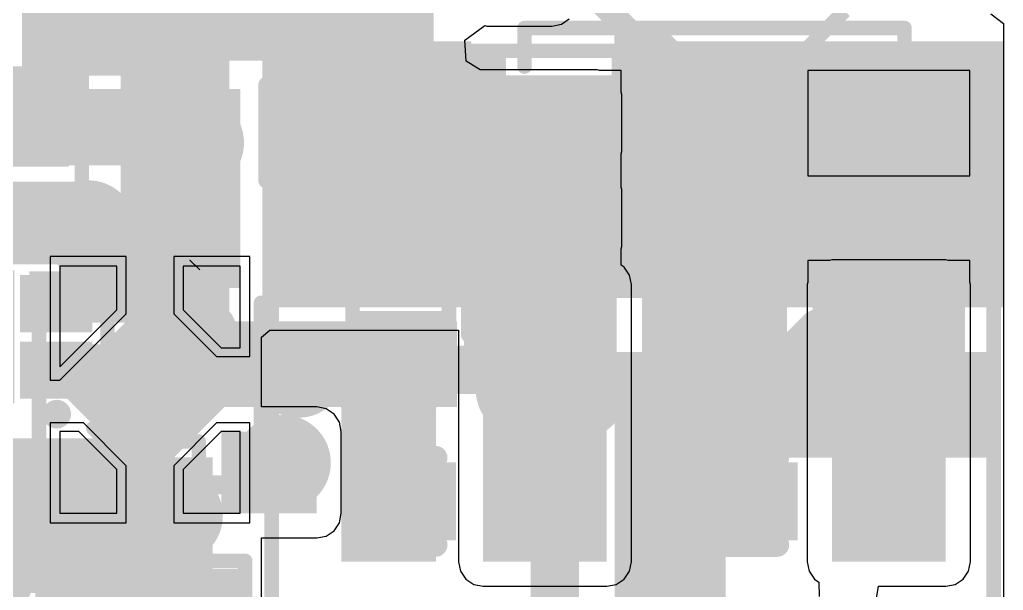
# Model space of a CAD drawing. Header units: millimetres. Extents: x -1.53 to 3.03, y -0.09 to 2.17.
# Drawn here: x 0.1208 to 0.3246, y 0.0968 to 0.215 of the extents above; entities that cross this region are included whole.
import ezdxf

# ---------------------------------------------------------------- set-up
doc = ezdxf.new("R2010")
doc.units = ezdxf.units.MM
doc.header["$MEASUREMENT"] = 0
for name, color, linetype in [('BottomLayer', 5, 'Continuous'), ('BottomOverlay', 54, 'Continuous'), ('BottomPaste', 16, 'Continuous'), ('BottomSolder', 6, 'Continuous'), ('TopLayer', 1, 'Continuous'), ('TopOverlay', 2, 'Continuous'), ('TopPaste', 8, 'Continuous'), ('TopSolder', 216, 'Continuous'), ('ViaHoleLayer', 16, 'Continuous')]:
    doc.layers.add(name, color=color, linetype=linetype)

# ---------------------------------------------------------------- blocks, each defined once
blk = doc.blocks.new('DC_096_3')
at = {"layer": 'TopLayer'}
for points in [[(-0.08071, 0.08087), (-0.02953, 0.08087), (-0.02953, 0.01001), (-0.08071, 0.01001)], [(-0.08071, -0.02936), (-0.02953, -0.02936), (-0.02953, -0.06873), (-0.08071, -0.06873)]]:
    blk.add_hatch(color=1, dxfattribs=at).paths.add_polyline_path(points)
at = {"layer": 'TopPaste'}
for points in [[(-0.08071, 0.08087), (-0.02953, 0.08087), (-0.02953, 0.01001), (-0.08071, 0.01001)], [(-0.08071, -0.02936), (-0.02953, -0.02936), (-0.02953, -0.06873), (-0.08071, -0.06873)]]:
    blk.add_hatch(color=8, dxfattribs=at).paths.add_polyline_path(points)
at = {"layer": 'TopSolder'}
for points in [[(-0.08268, 0.08284), (-0.02756, 0.08284), (-0.02756, 0.00804), (-0.08268, 0.00804)], [(-0.08268, -0.02739), (-0.02756, -0.02739), (-0.02756, -0.0707), (-0.08268, -0.0707)]]:
    blk.add_hatch(color=216, dxfattribs=at).paths.add_polyline_path(points)
at = {"layer": 'TopOverlay'}
for points, const_width in [([(-0.08071, -0.06873), (-0.08071, 0.08087)], 0.003), ([(-0.02321, 0.04437), (-0.01821, 0.04937)], 0.00787), ([(-0.01821, 0.03937), (-0.01821, 0.04937)], 0.00787), ([(-0.01821, 0.03937), (-0.02321, 0.04437)], 0.00787)]:
    blk.add_lwpolyline(points, dxfattribs=dict(at, const_width=const_width))
for points, const_width in [([(-0.08146, 0.08087, 1), (-0.07996, 0.08087, 1)], 0.0015), ([(-0.02018, 0.04937, 1), (-0.01624, 0.04937, 1)], 0.00394), ([(-0.02018, 0.04937, 1), (-0.01624, 0.04937, 1)], 0.00394), ([(-0.02518, 0.04437, 1), (-0.02124, 0.04437, 1)], 0.00394), ([(-0.02518, 0.04437, 1), (-0.02124, 0.04437, 1)], 0.00394), ([(-0.02018, 0.03937, 1), (-0.01624, 0.03937, 1)], 0.00394), ([(-0.02018, 0.03937, 1), (-0.01624, 0.03937, 1)], 0.00394), ([(-0.08146, -0.06873, 1), (-0.07996, -0.06873, 1)], 0.0015)]:
    blk.add_lwpolyline(points, format="xyb", close=True, dxfattribs=dict(at, const_width=const_width))
blk = doc.blocks.new('X_LLGA_3_5')
at = {"layer": 'TopLayer'}
for points in [[(-0.01181, 0.01565), (0.01181, 0.01565), (0.01181, 0.00187), (-0.01181, 0.00187)], [(-0.01083, -0.00325), (-0.00295, -0.00325), (-0.00295, -0.01427), (-0.01083, -0.01427)], [(0.00295, -0.00325), (0.01083, -0.00325), (0.01083, -0.01427), (0.00295, -0.01427)]]:
    blk.add_hatch(color=1, dxfattribs=at).paths.add_polyline_path(points)
at = {"layer": 'TopPaste'}
for points in [[(-0.01181, 0.01565), (0.01181, 0.01565), (0.01181, 0.00187), (-0.01181, 0.00187)], [(-0.01083, -0.00325), (-0.00295, -0.00325), (-0.00295, -0.01427), (-0.01083, -0.01427)], [(0.00295, -0.00325), (0.01083, -0.00325), (0.01083, -0.01427), (0.00295, -0.01427)]]:
    blk.add_hatch(color=8, dxfattribs=at).paths.add_polyline_path(points)
at = {"layer": 'TopSolder'}
for points in [[(-0.01378, 0.01762), (0.01378, 0.01762), (0.01378, -0.0001), (-0.01378, -0.0001)], [(-0.0128, -0.00128), (-0.00098, -0.00128), (-0.00098, -0.01624), (-0.0128, -0.01624)], [(0.00098, -0.00128), (0.0128, -0.00128), (0.0128, -0.01624), (0.00098, -0.01624)]]:
    blk.add_hatch(color=216, dxfattribs=at).paths.add_polyline_path(points)
at = {"layer": 'TopOverlay'}
for points, const_width in [([(-0.015, -0.00889, 1), (-0.017, -0.00889, 1)], 0.00394), ([(-0.01798, -0.00889, 1), (-0.01602, -0.00889, 1)], 0.00197), ([(-0.01598, -0.00889, 1), (-0.01402, -0.00889, 1)], 0.00197)]:
    blk.add_lwpolyline(points, format="xyb", close=True, dxfattribs=dict(at, const_width=const_width))
blk = doc.blocks.new('14_LGA__2_5_3__7')
at = {"layer": 'TopLayer'}
for points in [[(-0.03366, 0.02264), (-0.05768, 0.02264), (-0.05768, 0.03642), (-0.03366, 0.03642)], [(-0.03366, 0.00295), (-0.05768, 0.00295), (-0.05768, 0.01673), (-0.03366, 0.01673)]]:
    blk.add_hatch(color=1, dxfattribs=at).paths.add_polyline_path(points)
at = {"layer": 'TopPaste'}
for points in [[(-0.03366, 0.02264), (-0.05768, 0.02264), (-0.05768, 0.03642), (-0.03366, 0.03642)], [(-0.03366, 0.00295), (-0.05768, 0.00295), (-0.05768, 0.01673), (-0.03366, 0.01673)]]:
    blk.add_hatch(color=8, dxfattribs=at).paths.add_polyline_path(points)
at = {"layer": 'TopSolder'}
for points in [[(-0.03057, 0.01982), (-0.03057, 0.05183), (-0.0088, 0.05183), (-0.0088, 0.01982)], [(-0.02966, 0.01864), (-0.06168, 0.01864), (-0.06168, 0.04042), (-0.02966, 0.04042)], [(-0.02966, -0.00105), (-0.06168, -0.00105), (-0.06168, 0.02073), (-0.02966, 0.02073)]]:
    blk.add_hatch(color=216, dxfattribs=at).paths.add_polyline_path(points)
at = {"layer": 'TopOverlay', "const_width": 0.003}
for points in [[(-0.06102, 0.04724), (-0.06102, 0.05118)], [(-0.0374, 0.05118), (-0.06102, 0.05118)]]:
    blk.add_lwpolyline(points, dxfattribs=at)
at = {"layer": 'TopOverlay', "const_width": 0.0015}
for points in [[(-0.06177, 0.05118, 1), (-0.06027, 0.05118, 1)], [(-0.06177, 0.05118, 1), (-0.06027, 0.05118, 1)], [(-0.03815, 0.05118, 1), (-0.03665, 0.05118, 1)], [(-0.06177, 0.04724, 1), (-0.06027, 0.04724, 1)]]:
    blk.add_lwpolyline(points, format="xyb", close=True, dxfattribs=at)
blk = doc.blocks.new('DFN_6_EP_2_2__B_10')
at = {"layer": 'BottomLayer'}
for points in [[(-0.01102, 0.02697), (0.01102, 0.02697), (0.01102, -0.02697), (-0.01102, -0.02697)], [(-0.04793, 0.02559), (-0.02431, 0.02559), (-0.02431, 0.01378), (-0.04793, 0.01378)], [(0.02431, 0.02559), (0.04793, 0.02559), (0.04793, 0.01378), (0.02431, 0.01378)], [(-0.04793, 0.00591), (-0.02431, 0.00591), (-0.02431, -0.00591), (-0.04793, -0.00591)], [(0.02431, 0.00591), (0.04793, 0.00591), (0.04793, -0.00591), (0.02431, -0.00591)], [(-0.04793, -0.01378), (-0.02431, -0.01378), (-0.02431, -0.02559), (-0.04793, -0.02559)], [(0.02431, -0.01378), (0.04793, -0.01378), (0.04793, -0.02559), (0.02431, -0.02559)]]:
    blk.add_hatch(color=5, dxfattribs=at).paths.add_polyline_path(points)
at = {"layer": 'BottomPaste'}
for points in [[(-0.01102, 0.02697), (0.01102, 0.02697), (0.01102, -0.02697), (-0.01102, -0.02697)], [(-0.04793, 0.02559), (-0.02431, 0.02559), (-0.02431, 0.01378), (-0.04793, 0.01378)], [(0.02431, 0.02559), (0.04793, 0.02559), (0.04793, 0.01378), (0.02431, 0.01378)], [(-0.04793, 0.00591), (-0.02431, 0.00591), (-0.02431, -0.00591), (-0.04793, -0.00591)], [(0.02431, 0.00591), (0.04793, 0.00591), (0.04793, -0.00591), (0.02431, -0.00591)], [(-0.04793, -0.01378), (-0.02431, -0.01378), (-0.02431, -0.02559), (-0.04793, -0.02559)], [(0.02431, -0.01378), (0.04793, -0.01378), (0.04793, -0.02559), (0.02431, -0.02559)]]:
    blk.add_hatch(color=16, dxfattribs=at).paths.add_polyline_path(points)
at = {"layer": 'BottomSolder'}
for points in [[(-0.01502, 0.03097), (0.01502, 0.03097), (0.01502, -0.03097), (-0.01502, -0.03097)], [(-0.05193, 0.02959), (-0.02031, 0.02959), (-0.02031, 0.00978), (-0.05193, 0.00978)], [(0.02031, 0.02959), (0.05193, 0.02959), (0.05193, 0.00978), (0.02031, 0.00978)], [(-0.05193, 0.00991), (-0.02031, 0.00991), (-0.02031, -0.00991), (-0.05193, -0.00991)], [(0.02031, 0.00991), (0.05193, 0.00991), (0.05193, -0.00991), (0.02031, -0.00991)], [(-0.05193, -0.00978), (-0.02031, -0.00978), (-0.02031, -0.02959), (-0.05193, -0.02959)], [(0.02031, -0.00978), (0.05193, -0.00978), (0.05193, -0.02959), (0.02031, -0.02959)]]:
    blk.add_hatch(color=6, dxfattribs=at).paths.add_polyline_path(points)
at = {"layer": 'BottomOverlay', "const_width": 0.003}
for points in [[(-0.03937, 0.03137), (-0.03937, 0.03937)], [(-0.03937, 0.03937), (0.03937, 0.03937)], [(0.03937, 0.03137), (0.03937, 0.03937)], [(-0.03937, -0.03937), (-0.03937, -0.03137)], [(0.03937, -0.03937), (0.03937, -0.03137)], [(-0.03937, -0.03937), (0.03937, -0.03937)]]:
    blk.add_lwpolyline(points, dxfattribs=at)
at = {"layer": 'BottomOverlay', "const_width": 0.0015}
for points in [[(-0.04012, 0.03937, 1), (-0.03862, 0.03937, 1)], [(-0.04012, 0.03937, 1), (-0.03862, 0.03937, 1)], [(0.03862, 0.03937, 1), (0.04012, 0.03937, 1)], [(0.03862, 0.03937, 1), (0.04012, 0.03937, 1)], [(-0.04012, 0.03137, 1), (-0.03862, 0.03137, 1)], [(0.03862, 0.03137, 1), (0.04012, 0.03137, 1)], [(-0.04012, -0.03137, 1), (-0.03862, -0.03137, 1)], [(0.03862, -0.03137, 1), (0.04012, -0.03137, 1)], [(-0.04012, -0.03937, 1), (-0.03862, -0.03937, 1)], [(-0.04012, -0.03937, 1), (-0.03862, -0.03937, 1)], [(0.03862, -0.03937, 1), (0.04012, -0.03937, 1)], [(0.03862, -0.03937, 1), (0.04012, -0.03937, 1)]]:
    blk.add_lwpolyline(points, format="xyb", close=True, dxfattribs=at)
blk = doc.blocks.new('X2_SON_4_1_1__B_11')
at = {"layer": 'BottomLayer'}
for points in [[(-0.02165, 0.01083), (-0.02165, 0.01476), (-0.01772, 0.01476), (-0.01772, 0.01083)], [(0.01772, 0.01083), (0.01772, 0.01476), (0.02165, 0.01476), (0.02165, 0.01083)], [(-0.01336, 0), (0, 0.01336), (0.01336, 0), (0, -0.01336)], [(-0.02165, -0.01476), (-0.02165, -0.01083), (-0.01772, -0.01083), (-0.01772, -0.01476)], [(0.01772, -0.01476), (0.01772, -0.01083), (0.02165, -0.01083), (0.02165, -0.01476)]]:
    blk.add_hatch(color=5, dxfattribs=at).paths.add_polyline_path(points)
at = {"layer": 'BottomPaste'}
blk.add_hatch(color=16, dxfattribs=at).paths.add_polyline_path([(-0.01336, 0), (0, 0.01336), (0.01336, 0), (0, -0.01336)])
at = {"layer": 'BottomSolder'}
blk.add_hatch(color=6, dxfattribs=at).paths.add_polyline_path([(-0.01902, 0), (0, 0.01902), (0.01902, 0), (0, -0.01902)])
at = {"layer": 'BottomLayer'}
for p, q in [((-0.00866, 0.0187), (-0.02559, 0.0187)), ((-0.02559, 0.0187), (-0.02559, 0.00689)), ((-0.00866, 0.01476), (-0.00866, 0.0187)), ((0.02559, 0.0187), (0.00866, 0.0187)), ((0.00866, 0.0187), (0.00866, 0.01476)), ((0.02559, 0.00689), (0.02559, 0.0187)), ((-0.01654, 0.00689), (-0.00866, 0.01476)), ((0.00866, 0.01476), (0.01654, 0.00689)), ((-0.02559, 0.00689), (-0.01654, 0.00689)), ((0.01654, 0.00689), (0.02559, 0.00689)), ((-0.01654, -0.00689), (-0.02559, -0.00689)), ((-0.02559, -0.00689), (-0.02559, -0.0187)), ((-0.00472, -0.0187), (-0.01654, -0.00689)), ((0.01654, -0.00689), (0.00866, -0.01476)), ((0.02559, -0.00689), (0.01654, -0.00689)), ((0.02559, -0.0187), (0.02559, -0.00689)), ((0.00866, -0.01476), (0.00866, -0.0187)), ((-0.02559, -0.0187), (-0.00472, -0.0187)), ((0.00866, -0.0187), (0.02559, -0.0187))]:
    blk.add_line(p, q, dxfattribs=at)
at = {"layer": 'BottomOverlay', "const_width": 0.003}
for points in [[(0.017, 0.023), (-0.018, 0.023)], [(-0.022, -0.003), (-0.022, 0.003)], [(0.022, -0.003), (0.022, 0.003)], [(0.017, -0.023), (-0.018, -0.023)]]:
    blk.add_lwpolyline(points, dxfattribs=at)
at = {"layer": 'BottomOverlay'}
for points, const_width in [([(-0.01875, 0.023, 1), (-0.01725, 0.023, 1)], 0.0015), ([(0.01625, 0.023, 1), (0.01775, 0.023, 1)], 0.0015), ([(-0.02275, 0.003, 1), (-0.02125, 0.003, 1)], 0.0015), ([(0.02125, 0.003, 1), (0.02275, 0.003, 1)], 0.0015), ([(-0.02275, -0.003, 1), (-0.02125, -0.003, 1)], 0.0015), ([(0.02125, -0.003, 1), (0.02275, -0.003, 1)], 0.0015), ([(-0.0287, -0.0128, 1), (-0.03067, -0.0128, 1)], 0.005), ([(-0.03192, -0.0128, 1), (-0.02942, -0.0128, 1)], 0.0025), ([(-0.02995, -0.0128, 1), (-0.02745, -0.0128, 1)], 0.0025), ([(-0.01875, -0.023, 1), (-0.01725, -0.023, 1)], 0.0015), ([(0.01625, -0.023, 1), (0.01775, -0.023, 1)], 0.0015)]:
    blk.add_lwpolyline(points, format="xyb", close=True, dxfattribs=dict(at, const_width=const_width))
at = {"layer": 'BottomPaste'}
for p, q in [((-0.00866, 0.0187), (-0.02559, 0.0187)), ((-0.02559, 0.0187), (-0.02559, 0.00689)), ((-0.00866, 0.01476), (-0.00866, 0.0187)), ((0.02559, 0.0187), (0.00866, 0.0187)), ((0.00866, 0.0187), (0.00866, 0.01476)), ((0.02559, 0.00689), (0.02559, 0.0187)), ((-0.01654, 0.00689), (-0.00866, 0.01476)), ((0.00866, 0.01476), (0.01654, 0.00689)), ((-0.02559, 0.00689), (-0.01654, 0.00689)), ((0.01654, 0.00689), (0.02559, 0.00689)), ((-0.01654, -0.00689), (-0.02559, -0.00689)), ((-0.02559, -0.00689), (-0.02559, -0.0187)), ((-0.00472, -0.0187), (-0.01654, -0.00689)), ((0.01654, -0.00689), (0.00866, -0.01476)), ((0.02559, -0.00689), (0.01654, -0.00689)), ((0.02559, -0.0187), (0.02559, -0.00689)), ((0.00866, -0.01476), (0.00866, -0.0187)), ((-0.02559, -0.0187), (-0.00472, -0.0187)), ((0.00866, -0.0187), (0.02559, -0.0187))]:
    blk.add_line(p, q, dxfattribs=at)
at = {"layer": 'BottomSolder'}
for p, q in [((-0.00689, 0.02067), (-0.02756, 0.02067)), ((-0.02756, 0.02067), (-0.02756, 0.00492)), ((-0.00689, 0.01378), (-0.00689, 0.02067)), ((0.02756, 0.02067), (0.00689, 0.02067)), ((0.00689, 0.02067), (0.00689, 0.01378)), ((0.02756, 0.00492), (0.02756, 0.02067)), ((-0.01575, 0.00492), (-0.00689, 0.01378)), ((0.00689, 0.01378), (0.01575, 0.00492)), ((-0.02756, 0.00492), (-0.01575, 0.00492)), ((0.01575, 0.00492), (0.02756, 0.00492)), ((-0.01575, -0.00492), (-0.02756, -0.00492)), ((-0.02756, -0.00492), (-0.02756, -0.02067)), ((-0.00197, -0.0187), (-0.01575, -0.00492)), ((0.01575, -0.00492), (0.00689, -0.01378)), ((0.02756, -0.00492), (0.01575, -0.00492)), ((0.02756, -0.02067), (0.02756, -0.00492)), ((0.00689, -0.01378), (0.00689, -0.02067)), ((-0.00197, -0.02067), (-0.00197, -0.0187)), ((-0.02756, -0.02067), (-0.00197, -0.02067)), ((0.00689, -0.02067), (0.02756, -0.02067))]:
    blk.add_line(p, q, dxfattribs=at)
blk = doc.blocks.new('R___0201_15')
at = {"layer": 'TopLayer'}
for points in [[(-0.01614, 0.00728), (-0.00551, 0.00728), (-0.00551, -0.00728), (-0.01614, -0.00728)], [(0.00551, 0.00728), (0.01614, 0.00728), (0.01614, -0.00728), (0.00551, -0.00728)]]:
    blk.add_hatch(color=1, dxfattribs=at).paths.add_polyline_path(points)
at = {"layer": 'TopPaste'}
for points in [[(-0.01614, 0.00728), (-0.00551, 0.00728), (-0.00551, -0.00728), (-0.01614, -0.00728)], [(0.00551, 0.00728), (0.01614, 0.00728), (0.01614, -0.00728), (0.00551, -0.00728)]]:
    blk.add_hatch(color=8, dxfattribs=at).paths.add_polyline_path(points)
at = {"layer": 'TopSolder'}
for points in [[(-0.01831, 0.00945), (-0.00335, 0.00945), (-0.00335, -0.00945), (-0.01831, -0.00945)], [(0.00335, 0.00945), (0.01831, 0.00945), (0.01831, -0.00945), (0.00335, -0.00945)]]:
    blk.add_hatch(color=216, dxfattribs=at).paths.add_polyline_path(points)
at = {"layer": 'TopOverlay', "const_width": 0.003}
for points in [[(-0.019, 0.01), (0.019, 0.01)], [(-0.019, 0.01), (-0.019, -0.01)], [(0.019, 0.01), (0.019, -0.01)], [(-0.019, -0.01), (0.019, -0.01)]]:
    blk.add_lwpolyline(points, dxfattribs=at)
at = {"layer": 'TopOverlay', "const_width": 0.0015}
for points in [[(-0.01975, 0.01, 1), (-0.01825, 0.01, 1)], [(-0.01975, 0.01, 1), (-0.01825, 0.01, 1)], [(0.01825, 0.01, 1), (0.01975, 0.01, 1)], [(0.01825, 0.01, 1), (0.01975, 0.01, 1)], [(-0.01975, -0.01, 1), (-0.01825, -0.01, 1)], [(-0.01975, -0.01, 1), (-0.01825, -0.01, 1)], [(0.01825, -0.01, 1), (0.01975, -0.01, 1)], [(0.01825, -0.01, 1), (0.01975, -0.01, 1)]]:
    blk.add_lwpolyline(points, format="xyb", close=True, dxfattribs=at)
blk = doc.blocks.new('R___0201_16')
at = {"layer": 'TopLayer'}
for points in [[(-0.01614, 0.00728), (-0.00551, 0.00728), (-0.00551, -0.00728), (-0.01614, -0.00728)], [(0.00551, 0.00728), (0.01614, 0.00728), (0.01614, -0.00728), (0.00551, -0.00728)]]:
    blk.add_hatch(color=1, dxfattribs=at).paths.add_polyline_path(points)
at = {"layer": 'TopPaste'}
for points in [[(-0.01614, 0.00728), (-0.00551, 0.00728), (-0.00551, -0.00728), (-0.01614, -0.00728)], [(0.00551, 0.00728), (0.01614, 0.00728), (0.01614, -0.00728), (0.00551, -0.00728)]]:
    blk.add_hatch(color=8, dxfattribs=at).paths.add_polyline_path(points)
at = {"layer": 'TopSolder'}
for points in [[(-0.01831, 0.00945), (-0.00335, 0.00945), (-0.00335, -0.00945), (-0.01831, -0.00945)], [(0.00335, 0.00945), (0.01831, 0.00945), (0.01831, -0.00945), (0.00335, -0.00945)]]:
    blk.add_hatch(color=216, dxfattribs=at).paths.add_polyline_path(points)
at = {"layer": 'TopOverlay', "const_width": 0.003}
for points in [[(0.019, 0.01), (-0.019, 0.01)], [(-0.019, -0.01), (-0.019, 0.01)], [(0.019, -0.01), (0.019, 0.01)], [(0.019, -0.01), (-0.019, -0.01)]]:
    blk.add_lwpolyline(points, dxfattribs=at)
at = {"layer": 'TopOverlay', "const_width": 0.0015}
for points in [[(-0.01975, 0.01, 1), (-0.01825, 0.01, 1)], [(-0.01975, 0.01, 1), (-0.01825, 0.01, 1)], [(0.01825, 0.01, 1), (0.01975, 0.01, 1)], [(0.01825, 0.01, 1), (0.01975, 0.01, 1)], [(-0.01975, -0.01, 1), (-0.01825, -0.01, 1)], [(-0.01975, -0.01, 1), (-0.01825, -0.01, 1)], [(0.01825, -0.01, 1), (0.01975, -0.01, 1)], [(0.01825, -0.01, 1), (0.01975, -0.01, 1)]]:
    blk.add_lwpolyline(points, format="xyb", close=True, dxfattribs=at)
blk = doc.blocks.new('R___0201_B_22')
at = {"layer": 'BottomLayer'}
for points in [[(-0.01614, 0.00728), (-0.00551, 0.00728), (-0.00551, -0.00728), (-0.01614, -0.00728)], [(0.00551, 0.00728), (0.01614, 0.00728), (0.01614, -0.00728), (0.00551, -0.00728)]]:
    blk.add_hatch(color=5, dxfattribs=at).paths.add_polyline_path(points)
at = {"layer": 'BottomPaste'}
for points in [[(-0.01614, 0.00728), (-0.00551, 0.00728), (-0.00551, -0.00728), (-0.01614, -0.00728)], [(0.00551, 0.00728), (0.01614, 0.00728), (0.01614, -0.00728), (0.00551, -0.00728)]]:
    blk.add_hatch(color=16, dxfattribs=at).paths.add_polyline_path(points)
at = {"layer": 'BottomSolder'}
for points in [[(-0.01831, 0.00945), (-0.00335, 0.00945), (-0.00335, -0.00945), (-0.01831, -0.00945)], [(0.00335, 0.00945), (0.01831, 0.00945), (0.01831, -0.00945), (0.00335, -0.00945)]]:
    blk.add_hatch(color=6, dxfattribs=at).paths.add_polyline_path(points)
at = {"layer": 'BottomOverlay', "const_width": 0.003}
for points in [[(-0.019, 0.01), (-0.019, -0.01)], [(0.019, 0.01), (-0.019, 0.01)], [(0.019, 0.01), (0.019, -0.01)], [(0.019, -0.01), (-0.019, -0.01)]]:
    blk.add_lwpolyline(points, dxfattribs=at)
at = {"layer": 'BottomOverlay', "const_width": 0.0015}
for points in [[(-0.01975, 0.01, 1), (-0.01825, 0.01, 1)], [(-0.01975, 0.01, 1), (-0.01825, 0.01, 1)], [(0.01825, 0.01, 1), (0.01975, 0.01, 1)], [(0.01825, 0.01, 1), (0.01975, 0.01, 1)], [(-0.01975, -0.01, 1), (-0.01825, -0.01, 1)], [(-0.01975, -0.01, 1), (-0.01825, -0.01, 1)], [(0.01825, -0.01, 1), (0.01975, -0.01, 1)], [(0.01825, -0.01, 1), (0.01975, -0.01, 1)]]:
    blk.add_lwpolyline(points, format="xyb", close=True, dxfattribs=at)
blk = doc.blocks.new('R___0201_B_24')
at = {"layer": 'BottomLayer'}
for points in [[(-0.01614, 0.00728), (-0.00551, 0.00728), (-0.00551, -0.00728), (-0.01614, -0.00728)], [(0.00551, 0.00728), (0.01614, 0.00728), (0.01614, -0.00728), (0.00551, -0.00728)]]:
    blk.add_hatch(color=5, dxfattribs=at).paths.add_polyline_path(points)
at = {"layer": 'BottomPaste'}
for points in [[(-0.01614, 0.00728), (-0.00551, 0.00728), (-0.00551, -0.00728), (-0.01614, -0.00728)], [(0.00551, 0.00728), (0.01614, 0.00728), (0.01614, -0.00728), (0.00551, -0.00728)]]:
    blk.add_hatch(color=16, dxfattribs=at).paths.add_polyline_path(points)
at = {"layer": 'BottomSolder'}
for points in [[(-0.01831, 0.00945), (-0.00335, 0.00945), (-0.00335, -0.00945), (-0.01831, -0.00945)], [(0.00335, 0.00945), (0.01831, 0.00945), (0.01831, -0.00945), (0.00335, -0.00945)]]:
    blk.add_hatch(color=6, dxfattribs=at).paths.add_polyline_path(points)
at = {"layer": 'BottomOverlay', "const_width": 0.003}
for points in [[(0.019, 0.01), (-0.019, 0.01)], [(-0.019, -0.01), (-0.019, 0.01)], [(0.019, -0.01), (0.019, 0.01)], [(0.019, -0.01), (-0.019, -0.01)]]:
    blk.add_lwpolyline(points, dxfattribs=at)
at = {"layer": 'BottomOverlay', "const_width": 0.0015}
for points in [[(-0.01975, 0.01, 1), (-0.01825, 0.01, 1)], [(-0.01975, 0.01, 1), (-0.01825, 0.01, 1)], [(0.01825, 0.01, 1), (0.01975, 0.01, 1)], [(0.01825, 0.01, 1), (0.01975, 0.01, 1)], [(-0.01975, -0.01, 1), (-0.01825, -0.01, 1)], [(-0.01975, -0.01, 1), (-0.01825, -0.01, 1)], [(0.01825, -0.01, 1), (0.01975, -0.01, 1)], [(0.01825, -0.01, 1), (0.01975, -0.01, 1)]]:
    blk.add_lwpolyline(points, format="xyb", close=True, dxfattribs=at)
blk = doc.blocks.new('SOT_723_B_27')
at = {"layer": 'BottomLayer'}
for points in [[(-0.02559, 0.0315), (-0.00591, 0.0315), (-0.00591, 0.01378), (-0.02559, 0.01378)], [(0.00591, 0.0315), (0.02559, 0.0315), (0.02559, 0.01378), (0.00591, 0.01378)], [(-0.00984, -0.01378), (0.00984, -0.01378), (0.00984, -0.0315), (-0.00984, -0.0315)]]:
    blk.add_hatch(color=5, dxfattribs=at).paths.add_polyline_path(points)
at = {"layer": 'BottomPaste'}
for points in [[(-0.02559, 0.0315), (-0.00591, 0.0315), (-0.00591, 0.01378), (-0.02559, 0.01378)], [(0.00591, 0.0315), (0.02559, 0.0315), (0.02559, 0.01378), (0.00591, 0.01378)], [(-0.00984, -0.01378), (0.00984, -0.01378), (0.00984, -0.0315), (-0.00984, -0.0315)]]:
    blk.add_hatch(color=16, dxfattribs=at).paths.add_polyline_path(points)
at = {"layer": 'BottomSolder'}
for points in [[(-0.02959, 0.0355), (-0.00191, 0.0355), (-0.00191, 0.00978), (-0.02959, 0.00978)], [(0.00191, 0.0355), (0.02959, 0.0355), (0.02959, 0.00978), (0.00191, 0.00978)], [(-0.01384, -0.00978), (0.01384, -0.00978), (0.01384, -0.0355), (-0.01384, -0.0355)]]:
    blk.add_hatch(color=6, dxfattribs=at).paths.add_polyline_path(points)
at = {"layer": 'BottomOverlay', "const_width": 0.003}
for points in [[(-0.025, 0.006), (-0.025, -0.025)], [(-0.025, 0.006), (-0.025, -0.025)], [(0.025, 0.006), (0.025, -0.025)], [(-0.025, -0.025), (-0.015, -0.025)], [(-0.025, -0.025), (-0.015, -0.025)], [(0.015, -0.025), (0.025, -0.025)]]:
    blk.add_lwpolyline(points, dxfattribs=at)
at = {"layer": 'BottomOverlay', "const_width": 0.0015}
for points in [[(-0.02575, 0.006, 1), (-0.02425, 0.006, 1)], [(-0.02575, 0.006, 1), (-0.02425, 0.006, 1)], [(0.02425, 0.006, 1), (0.02575, 0.006, 1)], [(-0.02575, -0.025, 1), (-0.02425, -0.025, 1)], [(-0.02575, -0.025, 1), (-0.02425, -0.025, 1)], [(-0.02575, -0.025, 1), (-0.02425, -0.025, 1)], [(-0.02575, -0.025, 1), (-0.02425, -0.025, 1)], [(-0.01575, -0.025, 1), (-0.01425, -0.025, 1)], [(-0.01575, -0.025, 1), (-0.01425, -0.025, 1)], [(0.01425, -0.025, 1), (0.01575, -0.025, 1)], [(0.02425, -0.025, 1), (0.02575, -0.025, 1)], [(0.02425, -0.025, 1), (0.02575, -0.025, 1)]]:
    blk.add_lwpolyline(points, format="xyb", close=True, dxfattribs=at)
blk = doc.blocks.new('CAP_0201_B_41')
at = {"layer": 'BottomLayer'}
for points in [[(-0.01772, 0.00591), (-0.00591, 0.00591), (-0.00591, -0.00591), (-0.01772, -0.00591)], [(0.00591, 0.00591), (0.01772, 0.00591), (0.01772, -0.00591), (0.00591, -0.00591)]]:
    blk.add_hatch(color=5, dxfattribs=at).paths.add_polyline_path(points)
at = {"layer": 'BottomPaste'}
for points in [[(-0.01772, 0.00591), (-0.00591, 0.00591), (-0.00591, -0.00591), (-0.01772, -0.00591)], [(0.00591, 0.00591), (0.01772, 0.00591), (0.01772, -0.00591), (0.00591, -0.00591)]]:
    blk.add_hatch(color=16, dxfattribs=at).paths.add_polyline_path(points)
at = {"layer": 'BottomSolder'}
for points in [[(-0.01988, 0.00807), (-0.00374, 0.00807), (-0.00374, -0.00807), (-0.01988, -0.00807)], [(0.00374, 0.00807), (0.01988, 0.00807), (0.01988, -0.00807), (0.00374, -0.00807)]]:
    blk.add_hatch(color=6, dxfattribs=at).paths.add_polyline_path(points)
at = {"layer": 'BottomOverlay', "const_width": 0.005}
for points in [[(-0.021, 0.009), (-0.008, 0.009)], [(-0.021, -0.009), (-0.021, 0.009)], [(0.008, 0.009), (0.021, 0.009)], [(0.021, -0.009), (0.021, 0.009)], [(-0.021, -0.009), (-0.008, -0.009)], [(0.008, -0.009), (0.021, -0.009)]]:
    blk.add_lwpolyline(points, dxfattribs=at)
at = {"layer": 'BottomOverlay', "const_width": 0.0025}
for points in [[(-0.02225, 0.009, 1), (-0.01975, 0.009, 1)], [(-0.02225, 0.009, 1), (-0.01975, 0.009, 1)], [(-0.00925, 0.009, 1), (-0.00675, 0.009, 1)], [(0.00675, 0.009, 1), (0.00925, 0.009, 1)], [(0.01975, 0.009, 1), (0.02225, 0.009, 1)], [(0.01975, 0.009, 1), (0.02225, 0.009, 1)], [(-0.02225, -0.009, 1), (-0.01975, -0.009, 1)], [(-0.02225, -0.009, 1), (-0.01975, -0.009, 1)], [(-0.00925, -0.009, 1), (-0.00675, -0.009, 1)], [(0.00675, -0.009, 1), (0.00925, -0.009, 1)], [(0.01975, -0.009, 1), (0.02225, -0.009, 1)], [(0.01975, -0.009, 1), (0.02225, -0.009, 1)]]:
    blk.add_lwpolyline(points, format="xyb", close=True, dxfattribs=at)
blk = doc.blocks.new('CAP_0201_B_42')
at = {"layer": 'BottomLayer'}
for points in [[(-0.01772, 0.00591), (-0.00591, 0.00591), (-0.00591, -0.00591), (-0.01772, -0.00591)], [(0.00591, 0.00591), (0.01772, 0.00591), (0.01772, -0.00591), (0.00591, -0.00591)]]:
    blk.add_hatch(color=5, dxfattribs=at).paths.add_polyline_path(points)
at = {"layer": 'BottomPaste'}
for points in [[(-0.01772, 0.00591), (-0.00591, 0.00591), (-0.00591, -0.00591), (-0.01772, -0.00591)], [(0.00591, 0.00591), (0.01772, 0.00591), (0.01772, -0.00591), (0.00591, -0.00591)]]:
    blk.add_hatch(color=16, dxfattribs=at).paths.add_polyline_path(points)
at = {"layer": 'BottomSolder'}
for points in [[(-0.01988, 0.00807), (-0.00374, 0.00807), (-0.00374, -0.00807), (-0.01988, -0.00807)], [(0.00374, 0.00807), (0.01988, 0.00807), (0.01988, -0.00807), (0.00374, -0.00807)]]:
    blk.add_hatch(color=6, dxfattribs=at).paths.add_polyline_path(points)
at = {"layer": 'BottomOverlay', "const_width": 0.005}
for points in [[(-0.021, 0.009), (-0.008, 0.009)], [(-0.021, -0.009), (-0.021, 0.009)], [(0.008, 0.009), (0.021, 0.009)], [(0.021, -0.009), (0.021, 0.009)], [(-0.021, -0.009), (-0.008, -0.009)], [(0.008, -0.009), (0.021, -0.009)]]:
    blk.add_lwpolyline(points, dxfattribs=at)
at = {"layer": 'BottomOverlay', "const_width": 0.0025}
for points in [[(-0.02225, 0.009, 1), (-0.01975, 0.009, 1)], [(-0.02225, 0.009, 1), (-0.01975, 0.009, 1)], [(-0.00925, 0.009, 1), (-0.00675, 0.009, 1)], [(0.00675, 0.009, 1), (0.00925, 0.009, 1)], [(0.01975, 0.009, 1), (0.02225, 0.009, 1)], [(0.01975, 0.009, 1), (0.02225, 0.009, 1)], [(-0.02225, -0.009, 1), (-0.01975, -0.009, 1)], [(-0.02225, -0.009, 1), (-0.01975, -0.009, 1)], [(-0.00925, -0.009, 1), (-0.00675, -0.009, 1)], [(0.00675, -0.009, 1), (0.00925, -0.009, 1)], [(0.01975, -0.009, 1), (0.02225, -0.009, 1)], [(0.01975, -0.009, 1), (0.02225, -0.009, 1)]]:
    blk.add_lwpolyline(points, format="xyb", close=True, dxfattribs=at)
blk = doc.blocks.new('C___0603_B_43')
at = {"layer": 'BottomLayer'}
for points in [[(-0.045, -0.0175), (-0.045, 0.0175), (-0.015, 0.0175), (-0.015, -0.0175)], [(0.015, -0.0175), (0.015, 0.0175), (0.045, 0.0175), (0.045, -0.0175)]]:
    blk.add_hatch(color=5, dxfattribs=at).paths.add_polyline_path(points)
at = {"layer": 'BottomPaste'}
for points in [[(-0.045, -0.0175), (-0.045, 0.0175), (-0.015, 0.0175), (-0.015, -0.0175)], [(0.015, -0.0175), (0.015, 0.0175), (0.045, 0.0175), (0.045, -0.0175)]]:
    blk.add_hatch(color=16, dxfattribs=at).paths.add_polyline_path(points)
at = {"layer": 'BottomSolder'}
for points in [[(-0.04736, -0.01986), (-0.04736, 0.01986), (-0.01264, 0.01986), (-0.01264, -0.01986)], [(0.01264, -0.01986), (0.01264, 0.01986), (0.04736, 0.01986), (0.04736, -0.01986)]]:
    blk.add_hatch(color=6, dxfattribs=at).paths.add_polyline_path(points)
at = {"layer": 'BottomOverlay', "const_width": 0.003}
for points in [[(-0.049, 0.021), (-0.018, 0.021)], [(-0.049, 0.021), (-0.049, -0.021)], [(0.018, 0.021), (0.049, 0.021)], [(0.049, 0.021), (0.049, -0.021)], [(-0.049, -0.021), (-0.018, -0.021)], [(0.018, -0.021), (0.049, -0.021)]]:
    blk.add_lwpolyline(points, dxfattribs=at)
at = {"layer": 'BottomOverlay', "const_width": 0.0015}
for points in [[(-0.04975, 0.021, 1), (-0.04825, 0.021, 1)], [(-0.04975, 0.021, 1), (-0.04825, 0.021, 1)], [(-0.01875, 0.021, 1), (-0.01725, 0.021, 1)], [(0.01725, 0.021, 1), (0.01875, 0.021, 1)], [(0.04825, 0.021, 1), (0.04975, 0.021, 1)], [(0.04825, 0.021, 1), (0.04975, 0.021, 1)], [(-0.04975, -0.021, 1), (-0.04825, -0.021, 1)], [(-0.04975, -0.021, 1), (-0.04825, -0.021, 1)], [(-0.01875, -0.021, 1), (-0.01725, -0.021, 1)], [(0.01725, -0.021, 1), (0.01875, -0.021, 1)], [(0.04825, -0.021, 1), (0.04975, -0.021, 1)], [(0.04825, -0.021, 1), (0.04975, -0.021, 1)]]:
    blk.add_lwpolyline(points, format="xyb", close=True, dxfattribs=at)

msp = doc.modelspace()

# ---------------------------------------------------------------- hatches: boundary and pattern name
at = {"layer": 'BottomLayer'}
for points in [[(0.19592, 0.20741), (0.20655, 0.20741), (0.20655, 0.22709), (0.19592, 0.22709)], [(0.1341, 0.20741), (0.20655, 0.20741), (0.20655, 0.21725), (0.1341, 0.21725)], [(0.10467, 0.18483), (0.16648, 0.18483), (0.16648, 0.20069), (0.10467, 0.20069)], [(0.15467, 0.15944), (0.16648, 0.15944), (0.16648, 0.20069), (0.15467, 0.20069)], [(0.17261, 0.15579), (0.18524, 0.15579), (0.18524, 0.1989), (0.17261, 0.1989)], [(0.19626, 0.18771), (0.24045, 0.18771), (0.24045, 0.19952), (0.19626, 0.19952)], [(0.19245, 0.16803), (0.24045, 0.16803), (0.24045, 0.17984), (0.19245, 0.17984)], [(0.12901, 0.15491), (0.14089, 0.15491), (0.14089, 0.17813), (0.12901, 0.17813)], [(0.13583, 0.13979), (0.14913, 0.12648), (0.16983, 0.14718), (0.15653, 0.16049)], [(0.17937, 0.15579), (0.22863, 0.15579), (0.22863, 0.16015), (0.17937, 0.16015)], [(0.21682, 0.10276), (0.24243, 0.10276), (0.24243, 0.16015), (0.21682, 0.16015)], [(0.28907, 0.10276), (0.31269, 0.10276), (0.31269, 0.16015), (0.28907, 0.16015)], [(0.15418, 0.13481), (0.21141, 0.13481), (0.21141, 0.15255), (0.15418, 0.15255)], [(0.18743, 0.10276), (0.20702, 0.10276), (0.20702, 0.15255), (0.18743, 0.15255)], [(0.16254, 0.11279), (0.18232, 0.11279), (0.18232, 0.12971), (0.16254, 0.12971)], [(0.12901, 0.08781), (0.14089, 0.08781), (0.14089, 0.12125), (0.12901, 0.12125)]]:
    msp.add_hatch(color=5, dxfattribs=at).paths.add_polyline_path(points)
h = msp.add_hatch(color=5, dxfattribs=at)
edge = h.paths.add_edge_path()
edge.add_arc((0.2879, 0.17399), 0.00591, 0, 360)
h = msp.add_hatch(color=5, dxfattribs=at)
edge = h.paths.add_edge_path()
edge.add_arc((0.13499, 0.17184), 0.00591, 0, 360)
h = msp.add_hatch(color=5, dxfattribs=at)
edge = h.paths.add_edge_path()
edge.add_arc((0.14778, 0.13838), 0.00591, 0, 360)
h = msp.add_hatch(color=5, dxfattribs=at)
edge = h.paths.add_edge_path()
edge.add_arc((0.22519, 0.13838), 0.00591, 0, 360)
h = msp.add_hatch(color=5, dxfattribs=at)
edge = h.paths.add_edge_path()
edge.add_arc((0.23661, 0.138), 0.00591, 0, 360)
h = msp.add_hatch(color=5, dxfattribs=at)
edge = h.paths.add_edge_path()
edge.add_arc((0.30088, 0.13838), 0.00591, 0, 360)
h = msp.add_hatch(color=5, dxfattribs=at)
edge = h.paths.add_edge_path()
edge.add_arc((0.19724, 0.13562), 0.00591, 0, 360)
h = msp.add_hatch(color=5, dxfattribs=at)
edge = h.paths.add_edge_path()
edge.add_arc((0.17534, 0.12325), 0.00591, 0, 360)
h = msp.add_hatch(color=5, dxfattribs=at)
edge = h.paths.add_edge_path()
edge.add_arc((0.13499, 0.10893), 0.00591, 0, 360)
at = {"layer": 'BottomSolder'}
h = msp.add_hatch(color=6, dxfattribs=at)
edge = h.paths.add_edge_path()
edge.add_arc((0.2879, 0.17399), 0.00991, 0, 360)
h = msp.add_hatch(color=6, dxfattribs=at)
edge = h.paths.add_edge_path()
edge.add_arc((0.13499, 0.17184), 0.00991, 0, 360)
h = msp.add_hatch(color=6, dxfattribs=at)
edge = h.paths.add_edge_path()
edge.add_arc((0.14778, 0.13838), 0.00991, 0, 360)
h = msp.add_hatch(color=6, dxfattribs=at)
edge = h.paths.add_edge_path()
edge.add_arc((0.22519, 0.13838), 0.00991, 0, 360)
h = msp.add_hatch(color=6, dxfattribs=at)
edge = h.paths.add_edge_path()
edge.add_arc((0.23661, 0.138), 0.00991, 0, 360)
h = msp.add_hatch(color=6, dxfattribs=at)
edge = h.paths.add_edge_path()
edge.add_arc((0.30088, 0.13838), 0.00991, 0, 360)
h = msp.add_hatch(color=6, dxfattribs=at)
edge = h.paths.add_edge_path()
edge.add_arc((0.19724, 0.13562), 0.00991, 0, 360)
h = msp.add_hatch(color=6, dxfattribs=at)
edge = h.paths.add_edge_path()
edge.add_arc((0.17534, 0.12325), 0.00991, 0, 360)
h = msp.add_hatch(color=6, dxfattribs=at)
edge = h.paths.add_edge_path()
edge.add_arc((0.11378, 0.11314), 0.00991, 0, 360)
h = msp.add_hatch(color=6, dxfattribs=at)
edge = h.paths.add_edge_path()
edge.add_arc((0.13499, 0.10893), 0.00991, 0, 360)
h = msp.add_hatch(color=6, dxfattribs=at)
edge = h.paths.add_edge_path()
edge.add_arc((0.11378, 0.09969), 0.00991, 0, 360)
at = {"layer": 'TopLayer'}
for points in [[(0.14169, 0.15227), (0.16425, 0.15227), (0.16425, 0.21646), (0.14169, 0.21646)], [(0.17287, 0.15583), (0.22154, 0.15583), (0.22154, 0.20858), (0.17287, 0.20858)], [(0.24347, 0.1574), (0.3227, 0.1574), (0.3227, 0.20858), (0.24347, 0.20858)], [(0.07658, 0.18456), (0.13095, 0.18456), (0.13095, 0.19703), (0.07658, 0.19703)], [(0.10541, 0.16869), (0.13095, 0.16869), (0.13095, 0.17932), (0.10541, 0.17932)], [(0.1228, 0.15227), (0.16425, 0.15227), (0.16425, 0.1629), (0.1228, 0.1629)], [(0.1228, 0.13717), (0.16425, 0.13717), (0.16425, 0.1478), (0.1228, 0.1478)], [(0.24409, 0.12432), (0.32227, 0.12432), (0.32227, 0.14617), (0.24409, 0.14617)], [(0.24409, 0.0187), (0.26709, 0.0187), (0.26709, 0.14617), (0.24409, 0.14617)], [(0.13435, 0.1003), (0.16076, 0.1003), (0.16076, 0.12437), (0.13435, 0.12437)]]:
    msp.add_hatch(color=1, dxfattribs=at).paths.add_polyline_path(points)
h = msp.add_hatch(color=1, dxfattribs=at)
edge = h.paths.add_edge_path()
edge.add_arc((0.15736, 0.18953), 0.00591, 0, 360)
h = msp.add_hatch(color=1, dxfattribs=at)
edge = h.paths.add_edge_path()
edge.add_arc((0.24938, 0.18968), 0.00591, 0, 360)
h = msp.add_hatch(color=1, dxfattribs=at)
edge = h.paths.add_edge_path()
edge.add_arc((0.20369, 0.17923), 0.00591, 0, 360)
h = msp.add_hatch(color=1, dxfattribs=at)
edge = h.paths.add_edge_path()
edge.add_arc((0.21475, 0.17923), 0.00591, 0, 360)
h = msp.add_hatch(color=1, dxfattribs=at)
edge = h.paths.add_edge_path()
edge.add_arc((0.24938, 0.174), 0.00591, 0, 360)
h = msp.add_hatch(color=1, dxfattribs=at)
edge = h.paths.add_edge_path()
edge.add_arc((0.20369, 0.16803), 0.00591, 0, 360)
h = msp.add_hatch(color=1, dxfattribs=at)
edge = h.paths.add_edge_path()
edge.add_arc((0.21475, 0.16803), 0.00591, 0, 360)
h = msp.add_hatch(color=1, dxfattribs=at)
edge = h.paths.add_edge_path()
edge.add_arc((0.17851, 0.14249), 0.00591, 0, 360)
h = msp.add_hatch(color=1, dxfattribs=at)
edge = h.paths.add_edge_path()
edge.add_arc((0.30088, 0.13838), 0.00591, 0, 360)
h = msp.add_hatch(color=1, dxfattribs=at)
edge = h.paths.add_edge_path()
edge.add_arc((0.17534, 0.12325), 0.00591, 0, 360)
h = msp.add_hatch(color=1, dxfattribs=at)
edge = h.paths.add_edge_path()
edge.add_arc((0.15297, 0.11231), 0.00591, 0, 360)
at = {"layer": 'TopSolder'}
h = msp.add_hatch(color=216, dxfattribs=at)
edge = h.paths.add_edge_path()
edge.add_arc((0.15736, 0.18953), 0.00991, 0, 360)
h = msp.add_hatch(color=216, dxfattribs=at)
edge = h.paths.add_edge_path()
edge.add_arc((0.24938, 0.18968), 0.00991, 0, 360)
h = msp.add_hatch(color=216, dxfattribs=at)
edge = h.paths.add_edge_path()
edge.add_arc((0.20369, 0.17923), 0.00991, 0, 360)
h = msp.add_hatch(color=216, dxfattribs=at)
edge = h.paths.add_edge_path()
edge.add_arc((0.21475, 0.17923), 0.00991, 0, 360)
h = msp.add_hatch(color=216, dxfattribs=at)
edge = h.paths.add_edge_path()
edge.add_arc((0.24938, 0.174), 0.00991, 0, 360)
h = msp.add_hatch(color=216, dxfattribs=at)
edge = h.paths.add_edge_path()
edge.add_arc((0.20369, 0.16803), 0.00991, 0, 360)
h = msp.add_hatch(color=216, dxfattribs=at)
edge = h.paths.add_edge_path()
edge.add_arc((0.21475, 0.16803), 0.00991, 0, 360)
h = msp.add_hatch(color=216, dxfattribs=at)
edge = h.paths.add_edge_path()
edge.add_arc((0.17851, 0.14249), 0.00991, 0, 360)
h = msp.add_hatch(color=216, dxfattribs=at)
edge = h.paths.add_edge_path()
edge.add_arc((0.30088, 0.13838), 0.00991, 0, 360)
h = msp.add_hatch(color=216, dxfattribs=at)
edge = h.paths.add_edge_path()
edge.add_arc((0.17534, 0.12325), 0.00991, 0, 360)
h = msp.add_hatch(color=216, dxfattribs=at)
edge = h.paths.add_edge_path()
edge.add_arc((0.15297, 0.11231), 0.00991, 0, 360)
at = {"layer": 'ViaHoleLayer'}
h = msp.add_hatch(color=16, dxfattribs=at)
edge = h.paths.add_edge_path()
edge.add_arc((0.15736, 0.18953), 0.00295, 0, 360)
h = msp.add_hatch(color=16, dxfattribs=at)
edge = h.paths.add_edge_path()
edge.add_arc((0.24938, 0.18968), 0.00295, 0, 360)
h = msp.add_hatch(color=16, dxfattribs=at)
edge = h.paths.add_edge_path()
edge.add_arc((0.20369, 0.17923), 0.00295, 0, 360)
h = msp.add_hatch(color=16, dxfattribs=at)
edge = h.paths.add_edge_path()
edge.add_arc((0.21475, 0.17923), 0.00295, 0, 360)
h = msp.add_hatch(color=16, dxfattribs=at)
edge = h.paths.add_edge_path()
edge.add_arc((0.24938, 0.174), 0.00295, 0, 360)
h = msp.add_hatch(color=16, dxfattribs=at)
edge = h.paths.add_edge_path()
edge.add_arc((0.2879, 0.17399), 0.00295, 0, 360)
h = msp.add_hatch(color=16, dxfattribs=at)
edge = h.paths.add_edge_path()
edge.add_arc((0.13499, 0.17184), 0.00295, 0, 360)
h = msp.add_hatch(color=16, dxfattribs=at)
edge = h.paths.add_edge_path()
edge.add_arc((0.20369, 0.16803), 0.00295, 0, 360)
h = msp.add_hatch(color=16, dxfattribs=at)
edge = h.paths.add_edge_path()
edge.add_arc((0.21475, 0.16803), 0.00295, 0, 360)
h = msp.add_hatch(color=16, dxfattribs=at)
edge = h.paths.add_edge_path()
edge.add_arc((0.17851, 0.14249), 0.00295, 0, 360)
h = msp.add_hatch(color=16, dxfattribs=at)
edge = h.paths.add_edge_path()
edge.add_arc((0.14778, 0.13838), 0.00295, 0, 360)
h = msp.add_hatch(color=16, dxfattribs=at)
edge = h.paths.add_edge_path()
edge.add_arc((0.22519, 0.13838), 0.00295, 0, 360)
h = msp.add_hatch(color=16, dxfattribs=at)
edge = h.paths.add_edge_path()
edge.add_arc((0.23661, 0.138), 0.00295, 0, 360)
h = msp.add_hatch(color=16, dxfattribs=at)
edge = h.paths.add_edge_path()
edge.add_arc((0.30088, 0.13838), 0.00295, 0, 360)
h = msp.add_hatch(color=16, dxfattribs=at)
edge = h.paths.add_edge_path()
edge.add_arc((0.19724, 0.13562), 0.00295, 0, 360)
h = msp.add_hatch(color=16, dxfattribs=at)
edge = h.paths.add_edge_path()
edge.add_arc((0.17534, 0.12325), 0.00295, 0, 360)
h = msp.add_hatch(color=16, dxfattribs=at)
edge = h.paths.add_edge_path()
edge.add_arc((0.15297, 0.11231), 0.00295, 0, 360)
h = msp.add_hatch(color=16, dxfattribs=at)
edge = h.paths.add_edge_path()
edge.add_arc((0.13499, 0.10893), 0.00295, 0, 360)

# ---------------------------------------------------------------- linework, layer by layer
at = {"layer": 'BottomLayer'}
for p, q in [((0.32203, 0.21623), (0.32461, 0.21425)), ((0.23107, 0.21371), (0.23302, 0.2141)), ((0.23302, 0.2141), (0.23467, 0.21521)), ((0.32461, 0.21425), (0.32461, 0.00834)), ((0.21305, 0.21075), (0.21719, 0.21379)), ((0.21719, 0.21379), (0.21758, 0.21371)), ((0.21758, 0.21371), (0.23107, 0.21371)), ((0.21328, 0.20641), (0.21305, 0.21075)), ((0.21619, 0.20462), (0.21328, 0.20641)), ((0.24045, 0.20462), (0.21619, 0.20462)), ((0.24094, 0.20452), (0.24045, 0.20462)), ((0.24545, 0.20452), (0.24094, 0.20452)), ((0.24545, 0.20001), (0.24545, 0.20452)), ((0.31769, 0.20452), (0.28407, 0.20452)), ((0.28407, 0.20452), (0.28407, 0.18271)), ((0.31769, 0.18271), (0.31769, 0.20452)), ((0.24554, 0.19952), (0.24545, 0.20001)), ((0.24554, 0.18771), (0.24554, 0.19952)), ((0.24545, 0.18722), (0.24554, 0.18771)), ((0.24545, 0.18033), (0.24545, 0.18722)), ((0.28407, 0.18271), (0.31769, 0.18271)), ((0.24554, 0.17984), (0.24545, 0.18033)), ((0.24554, 0.16803), (0.24554, 0.17984)), ((0.24545, 0.16753), (0.24554, 0.16803)), ((0.24545, 0.16415), (0.24545, 0.16753)), ((0.28858, 0.16515), (0.28407, 0.16515)), ((0.28407, 0.16515), (0.28407, 0.16064)), ((0.28907, 0.16525), (0.28858, 0.16515)), ((0.31269, 0.16525), (0.28907, 0.16525)), ((0.31318, 0.16515), (0.31269, 0.16525)), ((0.31769, 0.16515), (0.31318, 0.16515)), ((0.31769, 0.16064), (0.31769, 0.16515)), ((0.24603, 0.16376), (0.24545, 0.16415)), ((0.24714, 0.1621), (0.24603, 0.16376)), ((0.24753, 0.16015), (0.24714, 0.1621)), ((0.24753, 0.10276), (0.24753, 0.16015)), ((0.28407, 0.16064), (0.28397, 0.16015)), ((0.28397, 0.16015), (0.28397, 0.10276)), ((0.31779, 0.16015), (0.31769, 0.16064)), ((0.31779, 0.10276), (0.31779, 0.16015)), ((0.17089, 0.14928), (0.17261, 0.15069)), ((0.17089, 0.13481), (0.17089, 0.14928)), ((0.17261, 0.15069), (0.21173, 0.15069)), ((0.21173, 0.15069), (0.21173, 0.10276)), ((0.18232, 0.13481), (0.17089, 0.13481)), ((0.18427, 0.13442), (0.18232, 0.13481)), ((0.18593, 0.13332), (0.18427, 0.13442)), ((0.18703, 0.13167), (0.18593, 0.13332)), ((0.18742, 0.12971), (0.18703, 0.13167)), ((0.18742, 0.11279), (0.18742, 0.12971)), ((0.18703, 0.11083), (0.18742, 0.11279)), ((0.18593, 0.10918), (0.18703, 0.11083)), ((0.18232, 0.10769), (0.18427, 0.10808)), ((0.18427, 0.10808), (0.18593, 0.10918)), ((0.17089, 0.00834), (0.17089, 0.10769)), ((0.17089, 0.10769), (0.18232, 0.10769)), ((0.21173, 0.10276), (0.21211, 0.10081)), ((0.24714, 0.10081), (0.24753, 0.10276)), ((0.28397, 0.10276), (0.28436, 0.10081)), ((0.3174, 0.10081), (0.31779, 0.10276)), ((0.21211, 0.10081), (0.21322, 0.09915)), ((0.24603, 0.09915), (0.24714, 0.10081)), ((0.28436, 0.10081), (0.28546, 0.09915)), ((0.31629, 0.09915), (0.3174, 0.10081)), ((0.21322, 0.09915), (0.21487, 0.09805)), ((0.21487, 0.09805), (0.21682, 0.09766)), ((0.24243, 0.09766), (0.24438, 0.09805)), ((0.24438, 0.09805), (0.24603, 0.09915)), ((0.28546, 0.09915), (0.2864, 0.09853)), ((0.2864, 0.09853), (0.28642, 0.09552)), ((0.31269, 0.09766), (0.31464, 0.09805)), ((0.31464, 0.09805), (0.31629, 0.09915)), ((0.21682, 0.09766), (0.24243, 0.09766)), ((0.29794, 0.09266), (0.29873, 0.09766)), ((0.29873, 0.09766), (0.31269, 0.09766))]:
    msp.add_line(p, q, dxfattribs=at)
for points, const_width in [([(0.24549, 0.20914), (0.24549, 0.22758)], 0.003), ([(0.26476, 0.18988), (0.29172, 0.21684)], 0.003), ([(0.24549, 0.20914), (0.26476, 0.18988)], 0.003), ([(0.26476, 0.17393), (0.26476, 0.18988)], 0.003), ([(0.26476, 0.17393), (0.30088, 0.17393)], 0.003), ([(0.16058, 0.15117), (0.16058, 0.15806)], 0.003), ([(0.14778, 0.13838), (0.16058, 0.15117)], 0.01), ([(0.14778, 0.13838), (0.14778, 0.13838)], 0.003), ([(0.19625, 0.11543), (0.19625, 0.13365)], 0.01), ([(0.13499, 0.11279), (0.13499, 0.11869)], 0.004), ([(0.19625, 0.11543), (0.19643, 0.11526)], 0.01)]:
    msp.add_lwpolyline(points, dxfattribs=dict(at, const_width=const_width))
for points, const_width in [([(0.24474, 0.20914, 1), (0.24624, 0.20914, 1)], 0.0015), ([(0.24474, 0.20914, 1), (0.24624, 0.20914, 1)], 0.0015), ([(0.26401, 0.18988, 1), (0.26551, 0.18988, 1)], 0.0015), ([(0.26401, 0.18988, 1), (0.26551, 0.18988, 1)], 0.0015), ([(0.26401, 0.18988, 1), (0.26551, 0.18988, 1)], 0.0015), ([(0.26401, 0.17393, 1), (0.26551, 0.17393, 1)], 0.0015), ([(0.26401, 0.17393, 1), (0.26551, 0.17393, 1)], 0.0015), ([(0.30013, 0.17393, 1), (0.30163, 0.17393, 1)], 0.0015), ([(0.15983, 0.15806, 1), (0.16133, 0.15806, 1)], 0.0015), ([(0.15808, 0.15117, 1), (0.16308, 0.15117, 1)], 0.005), ([(0.15983, 0.15117, 1), (0.16133, 0.15117, 1)], 0.0015), ([(0.14528, 0.13838, 1), (0.15028, 0.13838, 1)], 0.005), ([(0.14703, 0.13838, 1), (0.14853, 0.13838, 1)], 0.0015), ([(0.14703, 0.13838, 1), (0.14853, 0.13838, 1)], 0.0015), ([(0.19375, 0.13365, 1), (0.19875, 0.13365, 1)], 0.005), ([(0.13399, 0.11869, 1), (0.13599, 0.11869, 1)], 0.002), ([(0.19375, 0.11543, 1), (0.19875, 0.11543, 1)], 0.005), ([(0.19375, 0.11543, 1), (0.19875, 0.11543, 1)], 0.005), ([(0.19393, 0.11526, 1), (0.19893, 0.11526, 1)], 0.005), ([(0.13399, 0.11279, 1), (0.13599, 0.11279, 1)], 0.002)]:
    msp.add_lwpolyline(points, format="xyb", close=True, dxfattribs=dict(at, const_width=const_width))
at = {"layer": 'BottomOverlay', "const_width": 0.003}
for points in [[(0.21373, 0.15969), (0.21868, 0.15464)], [(0.21373, 0.14969), (0.21373, 0.15969)], [(0.21373, 0.14969), (0.21868, 0.15464)]]:
    msp.add_lwpolyline(points, dxfattribs=at)
at = {"layer": 'BottomOverlay', "const_width": 0.0015}
for points in [[(0.21298, 0.15969, 1), (0.21448, 0.15969, 1)], [(0.21298, 0.15969, 1), (0.21448, 0.15969, 1)], [(0.21793, 0.15464, 1), (0.21943, 0.15464, 1)], [(0.21793, 0.15464, 1), (0.21943, 0.15464, 1)], [(0.21298, 0.14969, 1), (0.21448, 0.14969, 1)], [(0.21298, 0.14969, 1), (0.21448, 0.14969, 1)]]:
    msp.add_lwpolyline(points, format="xyb", close=True, dxfattribs=at)
at = {"layer": 'TopLayer'}
for points, const_width in [([(0.23686, 0.22291), (0.249, 0.21077)], 0.005), ([(0.249, 0.21077), (0.25324, 0.21077)], 0.005), ([(0.25324, 0.21077), (0.25568, 0.20833)], 0.005), ([(0.25568, 0.18968), (0.25568, 0.20833)], 0.005), ([(0.15714, 0.18953), (0.15714, 0.19581)], 0.003), ([(0.15714, 0.18953), (0.15736, 0.18953)], 0.003), ([(0.15714, 0.16432), (0.15714, 0.18953)], 0.003), ([(0.15697, 0.16414), (0.15714, 0.16432)], 0.003), ([(0.14353, 0.14249), (0.14897, 0.14249)], 0.01), ([(0.14897, 0.14249), (0.17851, 0.14249)], 0.01), ([(0.17851, 0.14249), (0.22146, 0.14249)], 0.01), ([(0.22146, 0.14249), (0.23166, 0.13229)], 0.01), ([(0.23166, 0.05817), (0.23166, 0.13229)], 0.01), ([(0.14124, 0.11231), (0.14997, 0.11231)], 0.01)]:
    msp.add_lwpolyline(points, dxfattribs=dict(at, const_width=const_width))
for points, const_width in [([(0.24775, 0.21077, 1), (0.25025, 0.21077, 1)], 0.0025), ([(0.24775, 0.21077, 1), (0.25025, 0.21077, 1)], 0.0025), ([(0.25199, 0.21077, 1), (0.25449, 0.21077, 1)], 0.0025), ([(0.25199, 0.21077, 1), (0.25449, 0.21077, 1)], 0.0025), ([(0.25443, 0.20833, 1), (0.25693, 0.20833, 1)], 0.0025), ([(0.25443, 0.20833, 1), (0.25693, 0.20833, 1)], 0.0025), ([(0.15639, 0.19581, 1), (0.15789, 0.19581, 1)], 0.0015), ([(0.25443, 0.18968, 1), (0.25693, 0.18968, 1)], 0.0025), ([(0.15639, 0.18953, 1), (0.15789, 0.18953, 1)], 0.0015), ([(0.15639, 0.18953, 1), (0.15789, 0.18953, 1)], 0.0015), ([(0.15639, 0.18953, 1), (0.15789, 0.18953, 1)], 0.0015), ([(0.15661, 0.18953, 1), (0.15811, 0.18953, 1)], 0.0015), ([(0.15622, 0.16414, 1), (0.15772, 0.16414, 1)], 0.0015), ([(0.15639, 0.16432, 1), (0.15789, 0.16432, 1)], 0.0015), ([(0.15639, 0.16432, 1), (0.15789, 0.16432, 1)], 0.0015), ([(0.14103, 0.14249, 1), (0.14603, 0.14249, 1)], 0.005), ([(0.14647, 0.14249, 1), (0.15147, 0.14249, 1)], 0.005), ([(0.14647, 0.14249, 1), (0.15147, 0.14249, 1)], 0.005), ([(0.17601, 0.14249, 1), (0.18101, 0.14249, 1)], 0.005), ([(0.17601, 0.14249, 1), (0.18101, 0.14249, 1)], 0.005), ([(0.21896, 0.14249, 1), (0.22396, 0.14249, 1)], 0.005), ([(0.21896, 0.14249, 1), (0.22396, 0.14249, 1)], 0.005), ([(0.22916, 0.13229, 1), (0.23416, 0.13229, 1)], 0.005), ([(0.22916, 0.13229, 1), (0.23416, 0.13229, 1)], 0.005), ([(0.13874, 0.11231, 1), (0.14374, 0.11231, 1)], 0.005), ([(0.14747, 0.11231, 1), (0.15247, 0.11231, 1)], 0.005)]:
    msp.add_lwpolyline(points, format="xyb", close=True, dxfattribs=dict(at, const_width=const_width))
at = {"layer": 'TopOverlay', "const_width": 0.003}
for points in [[(0.14495, 0.20905), (0.15, 0.214)], [(0.15, 0.214), (0.15495, 0.20905)], [(0.14495, 0.20905), (0.15495, 0.20905)], [(0.173, 0), (0.173, 0.20858)], [(0.32261, 0), (0.32261, 0.20858)], [(0.13602, 0.13043), (0.14013, 0.12632)], [(0.13602, 0.13043), (0.14402, 0.13043)], [(0.14013, 0.12632), (0.14424, 0.13043)]]:
    msp.add_lwpolyline(points, dxfattribs=at)
at = {"layer": 'TopOverlay', "const_width": 0.0015}
for points in [[(0.14925, 0.214, 1), (0.15075, 0.214, 1)], [(0.14925, 0.214, 1), (0.15075, 0.214, 1)], [(0.1442, 0.20905, 1), (0.1457, 0.20905, 1)], [(0.1442, 0.20905, 1), (0.1457, 0.20905, 1)], [(0.1542, 0.20905, 1), (0.1557, 0.20905, 1)], [(0.1542, 0.20905, 1), (0.1557, 0.20905, 1)], [(0.17225, 0.20858, 1), (0.17375, 0.20858, 1)], [(0.32186, 0.20858, 1), (0.32336, 0.20858, 1)], [(0.13527, 0.13043, 1), (0.13677, 0.13043, 1)], [(0.13527, 0.13043, 1), (0.13677, 0.13043, 1)], [(0.14327, 0.13043, 1), (0.14477, 0.13043, 1)], [(0.14349, 0.13043, 1), (0.14499, 0.13043, 1)], [(0.13938, 0.12632, 1), (0.14088, 0.12632, 1)], [(0.13938, 0.12632, 1), (0.14088, 0.12632, 1)]]:
    msp.add_lwpolyline(points, format="xyb", close=True, dxfattribs=at)

# ---------------------------------------------------------------- block references
for name, p, rotation in [('SOT_723_B_27', (0.15673, 0.233), 90), ('DC_096_3', (0.24173, 0.12787), 270), ('R___0201_15', (0.12367, 0.18483), 90), ('R___0201_B_22', (0.19075, 0.19162), 180), ('R___0201_B_24', (0.19973, 0.15806), 270), ('R___0201_16', (0.14897, 0.15332), 270), ('X2_SON_4_1_1__B_11', (0.14778, 0.13838), 270), ('X_LLGA_3_5', (0.11956, 0.14932), 90), ('14_LGA__2_5_3__7', (0.10671, 0.06664), 270), ('C___0603_B_43', (0.14651, 0.05393), 90)]:
    msp.add_blockref(name, p, dxfattribs=dict(rotation=rotation))
for name, p in [('DFN_6_EP_2_2__B_10', (0.26476, 0.17393)), ('CAP_0201_B_42', (0.21493, 0.11526)), ('CAP_0201_B_41', (0.28573, 0.11526))]:
    msp.add_blockref(name, p)

doc.saveas('drawing.dxf')
